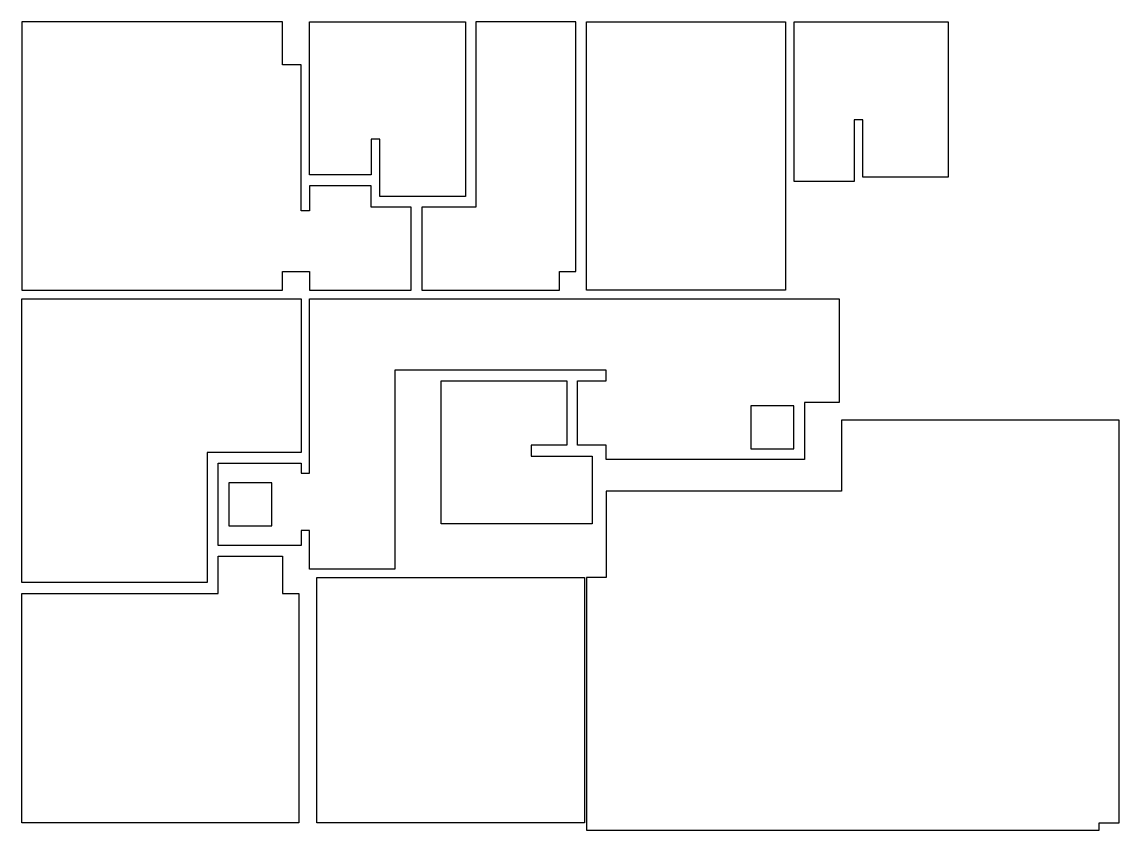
# Model space of a CAD drawing. Header units: millimetres. Extents: x 0 to 1533, y 90 to 1220.
import ezdxf

# ---------------------------------------------------------------- set-up
doc = ezdxf.new("R2010")
doc.units = ezdxf.units.MM
doc.layers.add('AREE LEONARDO', color=7, linetype='Continuous')

msp = doc.modelspace()

# ---------------------------------------------------------------- linework, layer by layer
at = {"layer": 'AREE LEONARDO', "color": 5}
for points in [[(364, 1220), (0, 1220), (0, 845), (364, 845), (364, 871), (402, 871), (402, 845), (544, 845), (544, 961), (487.9, 961), (487.9, 991), (402, 991), (402, 956), (390, 956), (390, 1160), (364, 1160)], [(789, 1220), (1067, 1220), (1067, 845), (789, 845)], [(390, 618), (259, 618), (259, 436), (0, 436), (0, 833), (390, 833)], [(521, 455), (402, 455), (402, 509), (390, 509), (390, 488), (274, 488), (274, 603), (390, 603), (390, 589), (402, 589), (402, 833), (1142, 833), (1142, 688), (1093.5, 688), (1093.5, 608), (816.5, 608), (816.5, 628), (776.5, 628), (776.5, 718), (816.5, 718), (816.5, 733), (521, 733)], [(789, 90), (1505, 90), (1505, 100), (1533, 100), (1533, 663), (1145, 663), (1145, 564), (816.5, 564), (816.5, 443), (789, 443)], [(0, 421), (274, 421), (274, 473), (364, 473), (364, 421), (387, 421), (387, 100), (0, 100)], [(786, 100), (412, 100), (412, 443), (786, 443)]]:
    msp.add_lwpolyline(points, close=True, dxfattribs=at)
at = {"layer": 'AREE LEONARDO', "color": 3}
for points in [[(402, 1220), (619.9, 1220), (619.9, 976), (499.9, 976), (499.9, 1056), (487.9, 1056), (487.9, 1006), (402, 1006)], [(774, 1220), (634, 1220), (634, 961), (559, 961), (559, 845), (751, 845), (751, 871), (774, 871)], [(1079, 1220), (1294, 1220), (1294, 1003), (1175, 1003), (1175, 1083), (1163, 1083), (1163, 997), (1079, 997)], [(586, 718), (761.5, 718), (761.5, 628), (711.5, 628), (711.5, 613), (797, 613), (797, 518), (586, 518)]]:
    msp.add_lwpolyline(points, close=True, dxfattribs=at)
at = {"layer": 'AREE LEONARDO', "color": 1}
for points in [[(1018.5, 623), (1078.5, 623), (1078.5, 683), (1018.5, 683)], [(289, 515.5), (349, 515.5), (349, 575.5), (289, 575.5)]]:
    msp.add_lwpolyline(points, close=True, dxfattribs=at)

doc.saveas('drawing.dxf')
